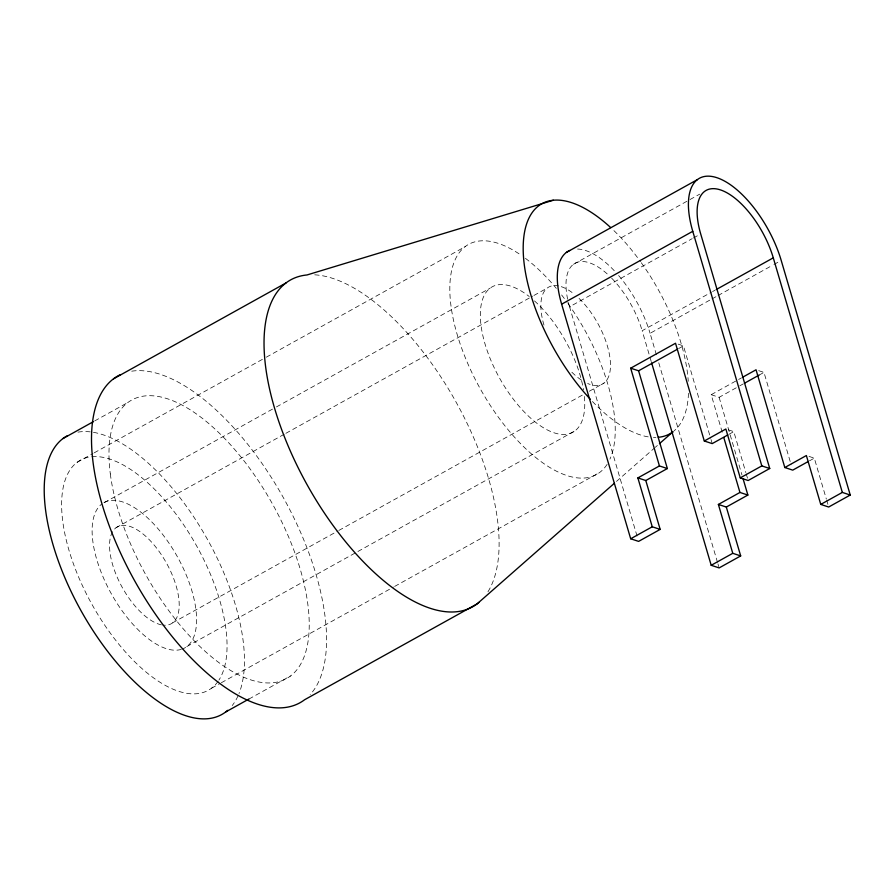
<?xml version="1.0" encoding="UTF-8"?>
<svg xmlns="http://www.w3.org/2000/svg" width="895" height="895" viewBox="0 0 895 895"><rect width="100%" height="100%" fill="white"/><g stroke="black" fill="none" stroke-linecap="round" stroke-linejoin="round"><path stroke-width="0.67" stroke-dasharray="4.47 3.36" d="M616.498 481.398L654.234 448.25M655.274 447.332L657.377 445.486M94.713 420.918L127.672 402.605M77.127 462.335L92.99 453.508M94.21 452.836L265.11 357.855M266.341 357.172L465.31 246.584M104.335 502.576L275.235 407.594M276.454 406.923L490.08 288.19M573.46 264.316L688.792 200.212M690.011 199.54L699.722 194.148M116.048 527.703L284.666 433.997M285.885 433.314L532.704 296.144M533.923 295.462L547.371 287.989M637.039 536.027L569.567 306.806L692.193 238.652M693.412 237.98L699.476 234.602M651.236 361.546L642.162 330.714L711.368 292.251M712.577 291.58L715.004 290.226M656.404 354.767L650.083 333.32L710.787 299.579M712.006 298.908L716.861 296.211M718.07 295.54L772.709 265.166M773.929 264.495L779.992 261.127M172.657 622.797L337.616 531.127M338.836 530.444L584.435 393.945M589.313 391.227L603.98 383.082M678.6 348.569L683.456 345.873L710.641 438.259M186.809 646.57L575.004 430.831M722.22 432.195L711.189 394.706L741.496 377.869M711.189 394.706L719.11 397.324L738.509 386.539M739.717 385.868L743.353 383.843M759.117 375.083L763.972 372.387L791.158 464.773M211.578 688.177L220.125 683.422M221.345 682.74L393.464 587.086M394.684 586.404L599.773 472.426M248.922 699.051L290.428 675.982M728.989 434.288L733.788 431.625L745.837 472.571M809.505 460.813L814.305 458.15L826.353 499.097M678.164 344.127L683.456 345.873M758.68 370.653L763.972 372.387M728.496 429.891L733.788 431.625M809.013 456.405L814.305 458.15M826.745 500.417L827.909 504.377M746.229 473.891L747.784 479.183M719.11 397.324L741.966 474.976M711.033 439.59L712.219 443.607M658.765 362.811L717.555 562.541M717.947 563.884L718.73 566.569M569.567 306.806A63.467 28.897 60.9 0 1 608.723 275.291M611.621 278.132A63.467 28.897 60.9 0 1 642.162 330.714M577.543 249.045A77.317 35.207 60.9 0 1 615.078 271.577M618.635 275.559A77.317 35.207 60.9 0 1 650.083 333.32M314.727 274.821A187.066 85.193 60.9 0 1 457.804 405.222A187.066 85.193 60.9 0 1 487.551 592.4M131.733 371.19A187.066 85.193 60.9 0 1 284.129 499.041A187.066 85.193 60.9 0 1 310.162 694.632M77.988 432.14A159.355 72.573 60.9 0 1 92.118 432.117M93.449 432.33A159.355 72.573 60.9 0 1 207.584 539.64A159.355 72.573 60.9 0 1 239.01 693.524M238.036 695.829A159.355 72.573 60.9 0 1 232.219 705.54M218.123 681.285A131.643 59.943 60.9 0 1 93.348 606.844A131.643 59.943 60.9 0 1 90.496 456.875M91.872 456.718A131.643 59.943 60.9 0 1 195.356 543.645A131.643 59.943 60.9 0 1 218.917 680.099M161.436 624.844A55.423 25.239 60.9 0 1 109.548 545.715A55.423 25.239 60.9 0 1 161.19 554.441A55.423 25.239 60.9 0 1 162.756 625.068M181.293 649.378A83.145 37.858 60.9 0 1 110.588 592.434A83.145 37.858 60.9 0 1 101.896 503.93M103.965 502.587A83.145 37.858 60.9 0 1 178.754 559.252A83.145 37.858 60.9 0 1 182.479 648.976M655.946 437.431A131.643 59.943 60.9 0 1 653.451 437.409M648.237 436.872A131.643 59.943 60.9 0 1 592.233 401.273M613.925 230.63A131.643 59.943 60.9 0 1 640.518 261.653M641.301 262.75A131.643 59.943 60.9 0 1 688.266 381.27M688.468 393.319A131.643 59.943 60.9 0 1 674.114 430.853M579.065 298.438A55.423 25.239 60.9 0 1 610.2 359.913A55.423 25.239 60.9 0 1 587.657 383.496M581.358 380.039A55.423 25.239 60.9 0 1 570.484 370.843M543.97 325.098A55.423 25.239 60.9 0 1 558.592 285.941M561.288 286.668A55.423 25.239 60.9 0 1 574.008 293.974M607.112 464.348A131.643 59.943 60.9 0 1 465.803 358.895A131.643 59.943 60.9 0 1 521.147 255.243M525.454 258.353A131.643 59.943 60.9 0 1 556.298 288.347M561.624 294.97A131.643 59.943 60.9 0 1 567.195 302.409M567.978 303.506A131.643 59.943 60.9 0 1 609.931 459.113M584.379 396.474A83.145 37.858 60.9 0 1 537.85 424.006A83.145 37.858 60.9 0 1 480.503 320.086A83.145 37.858 60.9 0 1 529.225 296.514M534.494 300.933A83.145 37.858 60.9 0 1 583.495 389.828M110.32 473.936A159.355 72.573 60.9 0 0 272.583 682.784A159.355 72.573 60.9 0 0 244.257 461.171A159.355 72.573 60.9 0 0 110.32 473.936"/><path stroke-width="1.34" d="M614.406 483.244L477.113 603.868L304.58 699.756A187.066 85.193 60.9 0 1 136.342 583.797A187.066 85.193 60.9 0 1 120.221 374.725M659.47 443.651L673.096 431.681A131.643 59.943 60.9 0 1 658.351 437.286M113.52 378.831L286.042 282.943M62.974 438.561L93.494 421.601M566.378 252.435L697.496 179.559M660.174 529.404L652.254 526.786L637.866 477.919L645.798 480.525L660.174 529.404L638.616 541.385L630.684 538.779L561.646 304.188L692.764 231.313A77.317 35.207 60.9 0 1 716.917 177.702A77.317 35.207 60.9 0 1 781.212 260.445L850.25 495.036L828.68 507.017L820.76 504.411L806.373 455.533L784.814 467.526L756.04 369.78L742.705 377.187M716.224 289.555L773.28 257.838A63.467 28.897 60.9 0 0 720.52 189.919A63.467 28.897 60.9 0 0 700.696 233.931L769.734 468.51L748.164 480.503L740.243 477.885L725.856 429.018L704.298 441L675.524 343.255L630.673 368.192L659.436 465.937L667.357 468.544L638.594 370.798L630.673 368.192M638.594 370.798L677.392 349.24M744.573 383.172L759.117 375.083M637.866 477.919L659.436 465.937M225.73 711.939L248.922 699.051M645.798 480.525L667.357 468.544M727.792 434.959L712.219 443.607L704.298 441M630.684 538.779L652.254 526.786M740.243 477.885L761.813 465.903L769.734 468.51M718.383 504.444L726.315 507.051L740.691 555.918L732.77 553.311L718.383 504.444L739.952 492.451L747.873 495.058L743.152 478.993M726.315 507.051L747.873 495.058M808.308 461.473L792.735 470.132L784.814 467.526M651.627 362.878L711.201 565.293L732.77 553.311M820.76 504.411L842.329 492.418L850.25 495.036M740.691 555.918L719.132 567.911L711.201 565.293M553.378 200.223L306.996 274.966A187.066 85.193 60.9 0 0 302.566 476.364A187.066 85.193 60.9 0 0 479.049 602.301M773.28 257.838L842.329 492.418M692.764 231.313L761.813 465.903M723.798 437.554L739.952 492.451M561.646 304.188A77.317 35.207 60.9 0 1 569.791 250.443M227.699 710.328A159.355 72.573 60.9 0 1 84.488 616.778A159.355 72.573 60.9 0 1 67.539 435.641M590.376 399.304A131.643 59.943 60.9 0 1 523.821 236.985A131.643 59.943 60.9 0 1 610.714 227.598"/></g></svg>
